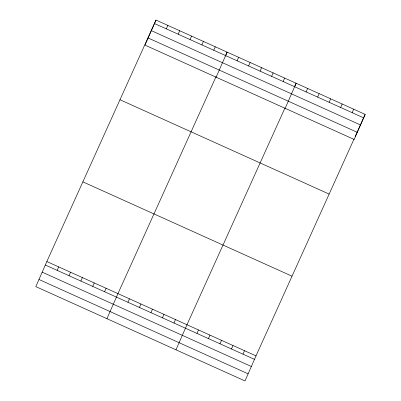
<?xml version="1.0" encoding="UTF-8"?>
<svg xmlns="http://www.w3.org/2000/svg" width="401" height="401" viewBox="0 0 401 401"><rect width="100%" height="100%" fill="white"/><g stroke="black" fill="none" stroke-linecap="round" stroke-linejoin="round"><path stroke-width="0.6" d="M156.004 20.05L144.997 45.118L354.168 139.453L365.176 114.385L156.004 20.05L46.832 261.547L35.824 286.615L244.996 380.95L256.003 355.882L354.108 138.861M57.163 270.364L58.681 266.891M166.335 28.867L167.854 25.393M69.012 275.708L70.536 272.239M178.184 34.21L179.708 30.742M80.867 281.051L82.39 277.582M190.039 39.554L191.563 36.085M92.721 286.399L94.245 282.931M201.893 44.902L203.417 41.433M104.571 291.743L106.095 288.274M213.743 50.245L215.267 46.777M106.947 318.69L117.949 293.622L216.054 76.601M216.119 77.192L227.121 52.125L225.322 56.11M127.929 302.279L129.453 298.81M237.101 60.782L238.625 57.313M139.433 307.467L140.957 303.998M248.605 65.97L250.129 62.501M150.941 312.655L152.46 309.186M260.114 71.157L261.632 67.689M162.445 317.843L163.964 314.374M271.617 76.345L273.141 72.877M173.949 323.031L175.473 319.562M283.121 81.533L284.645 78.065M175.969 349.817L186.976 324.75L284.825 108.3M285.141 108.325L296.149 83.253L294.605 86.671M196.956 333.406L198.48 329.938M306.128 91.909L307.652 88.441M208.46 338.599L209.984 335.126M317.632 97.102L319.156 93.628M219.964 343.787L221.487 340.314M329.136 102.29L330.66 98.821M231.467 348.975L232.991 345.507M340.644 107.478L342.163 104.009M242.976 354.163L244.495 350.695M352.148 112.666L353.667 109.197M355.136 136.586L365.176 114.385M154.48 23.519L363.652 117.854M151.352 30.646L360.524 124.982M148.129 37.99L357.296 132.325M119.974 99.744L329.146 194.079M82.857 181.853L292.028 276.189M46.832 261.547L256.003 355.882M45.308 265.016L254.48 359.351M42.18 272.144L251.352 366.479M38.957 279.487L248.124 373.822"/></g></svg>
